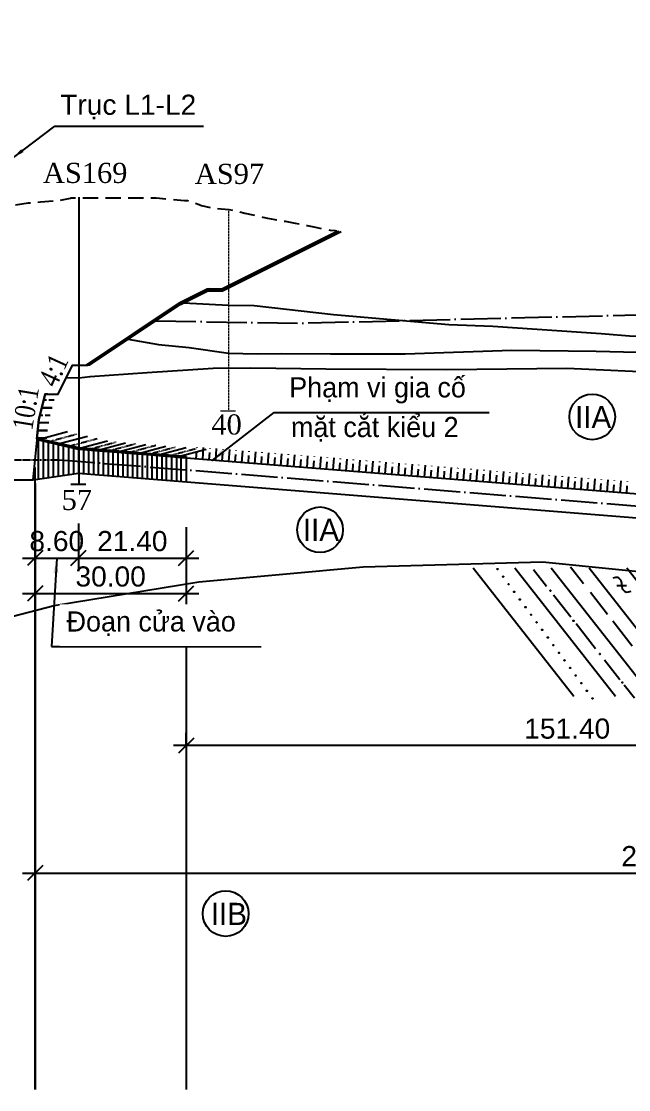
# Model space of a CAD drawing. Header units: inches. Extents: x 444671 to 463716, y 1783086 to 1794968.
# Drawn here: x 456084.4 to 456205, y 1788001.4 to 1788213.6 of the extents above; entities that cross this region are included whole.
import ezdxf

# ---------------------------------------------------------------- set-up
doc = ezdxf.new("R2010")
doc.units = ezdxf.units.IN
doc.header["$MEASUREMENT"] = 0
for name, pattern in [('ACAD_ISO04W100', [30, 24, -3, 0, -3]), ('CENTER', [2, 1.25, -0.25, 0.25, -0.25]), ('DASHED', [0.75, 0.5, -0.25]), ('DASHED2', [9.525, 6.35, -3.175]), ('EDQ-DD', [0.55, 0.4, -0.15]), ('HIDDEN', [0.375, 0.25, -0.125]), ('NG', [1.8, 0.8, -0.1, 0, -0.1, 0.8])]:
    doc.linetypes.add(name, pattern=pattern)
for name, color, linetype in [('4', 4, 'Continuous'), ('Cong trinh', 7, 'Continuous'), ('CONGTRINH', 2, 'Continuous'), ('CTTRINH', 4, 'Continuous'), ('Dc', 10, 'Continuous'), ('Dchat', 33, 'Continuous'), ('Dong', 252, 'HIDDEN'), ('DUT', 3, 'HIDDEN'), ('Ghichu', 3, 'Continuous'), ('khoanmoi', 3, 'Continuous'), ('Khung_bang', 140, 'Continuous'), ('Layer2', 40, 'Continuous'), ('Text', 3, 'Continuous'), ('Thachhoc', 125, 'Continuous'), ('Tim', 1, 'ACAD_ISO04W100')]:
    doc.layers.add(name, color=color, linetype=linetype)
for name, color, linetype, lineweight in [('dgay', 1, 'Continuous', 25), ('DIACHAT', 33, 'Continuous', 25), ('HOKHOAN', 250, 'DASHED2', 20)]:
    doc.layers.add(name, color=color, linetype=linetype, lineweight=lineweight)
doc.styles.add('vn', font='')
doc.styles.add('VNARIAL', font='')
doc.styles.add('VnAvt', font='')
doc.styles.add('VNTHUONG', font='')
doc.styles.add('Vntimeshx', font='vntime.shx', dxfattribs={"width": 0.8, "bigfont": 'vn1.shx'})
doc.styles.get('vn').set_extended_font_data('.VnArial')
doc.styles.get('VNARIAL').set_extended_font_data('.VnArial')
doc.styles.get('VnAvt').set_extended_font_data('.VnAvant')
doc.styles.get('VNTHUONG').set_extended_font_data('.VnTime')
doc.linetypes.add('_lA1', pattern='A,2,-0.2,["x",Standard,S=0.1,R=0,X=-0.1,Y=-0.05],-0.1', length=2.3)
doc.linetypes.add('_lA2', pattern='A,2,-0.2,["xx",Standard,S=0.1,R=0,X=-0.1,Y=-0.05],-0.18', length=2.38)
doc.linetypes.add('_lB', pattern='A,2,-0.2,["xxx",Standard,S=0.1,R=0,X=-0.1,Y=-0.05],-0.26', length=2.46)
doc.linetypes.add('_llA', pattern='A,2,-0.2,["xxxx",Standard,S=0.1,R=0,X=-0.1,Y=-0.05],-0.34', length=2.54)
doc.linetypes.add('NEN_DA1', pattern='A,1.5,-0.15,["Y",Standard,S=0.2,R=0,X=-0.15,Y=-0.2],-0.005', length=1.655)
doc.dimstyles.new('2000', dxfattribs={"dimscale": 2, "dimtxt": 2, "dimasz": 1.1, "dimexe": 1.1, "dimexo": 0, "dimgap": 0.6, "dimtad": 1, "dimzin": 1, "dimdsep": 46, "dimtxsty": 'VNARIAL', "dimblk": 'OBLIQUE', "dimcen": 1.1, "dimdle": 1.1, "dimclrd": 3, "dimclre": 3, "dimclrt": 7, "dimadec": 0, "dimazin": 3, "dimtfac": 1, "dimtmove": 0, "dimatfit": 1, "dimfxl": 0, "dimtolj": 1, "dimtzin": 0, "dimarcsym": 0})
doc.dimstyles.new('kt2000', dxfattribs={"dimscale": 0, "dimtxt": 4, "dimasz": 3, "dimexe": 2.5, "dimexo": 0, "dimgap": 1.3, "dimtad": 1, "dimzin": 0, "dimdsep": 46, "dimtxsty": 'VNARIAL', "dimblk1": 'OBLIQUE', "dimblk2": 'OBLIQUE', "dimsah": 1, "dimcen": 0.8, "dimdle": 2.5, "dimclrd": 256, "dimclre": 256, "dimclrt": 256, "dimaunit": 1, "dimadec": 1, "dimazin": 0, "dimtfac": 1, "dimtofl": 0, "dimtmove": 1, "dimatfit": 3, "dimfxl": 0, "dimtolj": 1, "dimtzin": 0, "dimarcsym": 0})

# ---------------------------------------------------------------- blocks, each defined once
blk = doc.blocks.new('h2')
at = {"layer": 'Thachhoc'}
for points in [[(-103.57, 51.93), (-23.53, -50.15)], [(-70.36, 51.93), (9.68, -50.15)], [(-41.38, 51.93), (38.66, -50.15)], [(-26.21, 52.72), (-15.88, 39.54)], [(-11.31, 51.93), (68.73, -50.15)], [(18.76, 51.93), (98.8, -50.15)], [(-55.41, 50.6), (-45.08, 37.43)], [(7.73, 43.87), (9.88, 44.55), (11.24, 44.4), (12.66, 43.59), (13.75, 42.15), (14.46, 39.83), (14.64, 37.35), (15.06, 35.18), (16.79, 33.27), (18.4, 32.64), (20.03, 32.75), (22.14, 33.41)], [(10.67, 38.02), (18.38, 37.86)], [(-39.55, 30.37), (-25.9, 12.97)], [(-10.35, 32.49), (3.3, 15.09)], [(7.52, 9.7), (22.92, -9.94)], [(-21.68, 7.58), (-6.28, -12.06)], [(38.37, 4.16), (40.52, 4.84), (41.88, 4.69), (43.3, 3.88), (44.39, 2.44), (45.1, 0.12), (45.28, -2.36), (45.7, -4.53), (47.43, -6.44), (49.04, -7.06), (50.67, -6.96), (52.78, -6.3)], [(41.35, -2.25), (49.06, -2.41)], [(0.81, -21.1), (13.09, -36.76)], [(30.01, -18.98), (42.29, -34.64)], [(66.14, -30.16), (68.29, -29.49), (69.64, -29.64), (71.06, -30.44), (72.16, -31.89), (72.87, -34.21), (73.05, -36.68), (73.47, -38.86), (75.19, -40.76), (76.81, -41.39), (78.44, -41.29), (80.55, -40.62)], [(16.44, -41.04), (24.63, -51.48)], [(45.65, -38.92), (53.83, -49.36)], [(69.4, -36.2), (77.11, -36.36)]]:
    blk.add_lwpolyline(points, dxfattribs=at)
for centre in [(-84.14, 50.96), (-79.7, 44.92), (-75.26, 38.87), (-42.13, 33.77), (-70.82, 32.83), (-66.38, 26.78), (-61.94, 20.74), (-57.5, 14.69), (-53.06, 8.65), (-23.7, 9.9), (-48.62, 2.6), (-44.18, -3.44), (-39.74, -9.49), (-35.3, -15.53), (-2.71, -16.55), (-30.87, -21.58), (-26.43, -27.62), (-21.99, -33.66), (-17.55, -39.71), (15.09, -39.16), (-13.11, -45.75), (-8.67, -51.8)]:
    blk.add_circle(centre, 0.297, dxfattribs=at)
blk = doc.blocks.new('A$C50CF2456')
at = {"color": 5}
for points in [[(-0.07, 0.2), (0.07, 0.2)], [(-0.07, 0), (0.07, 0)], [(0, 0.2), (0, 0)]]:
    blk.add_lwpolyline(points, dxfattribs=at)
blk = doc.blocks.new('_Oblique')
at = {"color": 0, "linetype": 'ByBlock', "lineweight": -2}
blk.add_line((-0.5, -0.5), (0.5, 0.5), dxfattribs=at)
blk = doc.blocks.new('*D44')
at = {"layer": 'Defpoints', "color": 0, "transparency": 16777216}
for p in [(456087.1, 1788121.86), (456095.7, 1788113.87), (456095.7, 1788107.02)]:
    blk.add_point(p, dxfattribs=at)
at = {"layer": 'Text', "lineweight": -2, "transparency": 16777216}
for p, q in [((456087.1, 1788121.86), (456087.1, 1788104.52)), ((456095.7, 1788113.87), (456095.7, 1788104.52)), ((456084.6, 1788107.02), (456098.2, 1788107.02))]:
    blk.add_line(p, q, dxfattribs=at)
at = {"layer": 'Text', "lineweight": -2, "transparency": 16777216, "xscale": 3, "yscale": 3, "zscale": 3, "rotation": 180}
blk.add_blockref('_Oblique', (456087.1, 1788107.02), dxfattribs=at)
at = {"layer": 'Text', "lineweight": -2, "transparency": 16777216, "xscale": 3, "yscale": 3, "zscale": 3}
blk.add_blockref('_Oblique', (456095.7, 1788107.02), dxfattribs=at)
at = {"layer": 'Text', "transparency": 16777216, "insert": (456091.4, 1788110.37), "char_height": 4, "attachment_point": 5, "style": 'VNARIAL'}
blk.add_mtext('\\A1;8.60', dxfattribs=at)
blk = doc.blocks.new('*D45')
at = {"layer": 'Defpoints', "color": 0, "transparency": 16777216}
for p in [(456095.7, 1788113.87), (456117.1, 1788113.19), (456117.1, 1788107.02)]:
    blk.add_point(p, dxfattribs=at)
at = {"layer": 'Text', "lineweight": -2, "transparency": 16777216}
for p, q in [((456095.7, 1788113.87), (456095.7, 1788104.52)), ((456117.1, 1788113.19), (456117.1, 1788104.52)), ((456093.2, 1788107.02), (456119.6, 1788107.02))]:
    blk.add_line(p, q, dxfattribs=at)
at = {"layer": 'Text', "lineweight": -2, "transparency": 16777216, "xscale": 3, "yscale": 3, "zscale": 3, "rotation": 180}
blk.add_blockref('_Oblique', (456095.7, 1788107.02), dxfattribs=at)
at = {"layer": 'Text', "lineweight": -2, "transparency": 16777216, "xscale": 3, "yscale": 3, "zscale": 3}
blk.add_blockref('_Oblique', (456117.1, 1788107.02), dxfattribs=at)
at = {"layer": 'Text', "transparency": 16777216, "insert": (456106.4, 1788110.37), "char_height": 4, "attachment_point": 5, "style": 'VNARIAL'}
blk.add_mtext('\\A1;21.40', dxfattribs=at)
blk = doc.blocks.new('*D47')
at = {"layer": 'Defpoints', "color": 0, "transparency": 16777216}
for p in [(456087.1, 1788113.19), (456117.1, 1788113.19), (456117.1, 1788099.99)]:
    blk.add_point(p, dxfattribs=at)
at = {"layer": 'Text', "lineweight": -2, "transparency": 16777216}
for p, q in [((456087.1, 1788113.19), (456087.1, 1788097.49)), ((456117.1, 1788113.19), (456117.1, 1788097.49)), ((456084.6, 1788099.99), (456119.6, 1788099.99))]:
    blk.add_line(p, q, dxfattribs=at)
at = {"layer": 'Text', "lineweight": -2, "transparency": 16777216, "xscale": 3, "yscale": 3, "zscale": 3, "rotation": 180}
blk.add_blockref('_Oblique', (456087.1, 1788099.99), dxfattribs=at)
at = {"layer": 'Text', "lineweight": -2, "transparency": 16777216, "xscale": 3, "yscale": 3, "zscale": 3}
blk.add_blockref('_Oblique', (456117.1, 1788099.99), dxfattribs=at)
at = {"layer": 'Text', "transparency": 16777216, "insert": (456102.1, 1788103.34), "char_height": 4, "attachment_point": 5, "style": 'VNARIAL'}
blk.add_mtext('\\A1;30.00', dxfattribs=at)
blk = doc.blocks.new('*D53')
at = {"layer": 'Defpoints', "color": 0, "transparency": 16777216}
for p in [(456087.1, 1788055.54), (456337.1, 1788055.54), (456337.1, 1788044.45)]:
    blk.add_point(p, dxfattribs=at)
at = {"layer": 'Text', "lineweight": -2, "transparency": 16777216}
for p, q in [((456087.1, 1788055.54), (456087.1, 1788041.95)), ((456337.1, 1788055.54), (456337.1, 1788041.95)), ((456084.6, 1788044.45), (456339.6, 1788044.45))]:
    blk.add_line(p, q, dxfattribs=at)
at = {"layer": 'Text', "lineweight": -2, "transparency": 16777216, "xscale": 3, "yscale": 3, "zscale": 3, "rotation": 180}
blk.add_blockref('_Oblique', (456087.1, 1788044.45), dxfattribs=at)
at = {"layer": 'Text', "lineweight": -2, "transparency": 16777216, "xscale": 3, "yscale": 3, "zscale": 3}
blk.add_blockref('_Oblique', (456337.1, 1788044.45), dxfattribs=at)
at = {"layer": 'Text', "transparency": 16777216, "insert": (456212.1, 1788047.79), "char_height": 4, "attachment_point": 5, "style": 'VNARIAL'}
blk.add_mtext('\\A1;250.00', dxfattribs=at)
blk = doc.blocks.new('*D49')
at = {"layer": 'Defpoints', "color": 0, "transparency": 16777216}
for p in [(456117.1, 1788069.78), (456117.1, 1788069.78), (456268.5, 1788069.78)]:
    blk.add_point(p, dxfattribs=at)
at = {"layer": 'Text', "lineweight": -2, "transparency": 16777216}
for p, q in [((456117.1, 1788069.78), (456117.1, 1788072.28)), ((456268.5, 1788069.78), (456268.5, 1788072.28)), ((456271, 1788069.78), (456114.6, 1788069.78))]:
    blk.add_line(p, q, dxfattribs=at)
at = {"layer": 'Text', "lineweight": -2, "transparency": 16777216, "xscale": 3, "yscale": 3, "zscale": 3, "rotation": 180}
blk.add_blockref('_Oblique', (456117.1, 1788069.78), dxfattribs=at)
at = {"layer": 'Text', "lineweight": -2, "transparency": 16777216, "xscale": 3, "yscale": 3, "zscale": 3}
blk.add_blockref('_Oblique', (456268.5, 1788069.78), dxfattribs=at)
at = {"layer": 'Text', "transparency": 16777216, "insert": (456192.8, 1788073.12), "char_height": 4, "attachment_point": 5, "style": 'VNARIAL'}
blk.add_mtext('\\A1;151.40', dxfattribs=at)

msp = doc.modelspace()

# ---------------------------------------------------------------- linework, layer by layer
at = {"color": 3, "linetype": 'DASHED', "ltscale": 2}
for points in [[(456090.852, 1788138.361), (456088.6458, 1788138.361)], [(456090.102, 1788135.361), (456087.8958, 1788135.361)]]:
    msp.add_lwpolyline(points, dxfattribs=at)
at = {"color": 7, "linetype": 'DASHED', "ltscale": 5}
for points in [[(456089.832, 1788133.861), (456087.631, 1788133.861)], [(456089.4195, 1788130.861), (456087.331, 1788130.861)]]:
    msp.add_lwpolyline(points, dxfattribs=at)
at = {"layer": '4', "linetype": 'NEN_DA1', "ltscale": 6}
msp.add_line((456086.702, 1788122.561), (456095.7022, 1788123.8915), dxfattribs=at)
at = {"layer": '4', "linetype": 'NEN_DA1', "ltscale": 6, "flags": 128}
msp.add_lwpolyline([(456110.1147, 1788127.7544), (456095.7689, 1788128.899), (456087.5362, 1788130.7783)], dxfattribs=at)
at = {"layer": '4', "linetype": 'NEN_DA1', "ltscale": 8}
for points in [[(456117.102, 1788127.1955), (456110.1147, 1788127.7544)], [(456268.4989, 1788114.7828), (456117.102, 1788126.8945)], [(456095.7022, 1788123.8915), (456492.9479, 1788092.1118)]]:
    msp.add_lwpolyline(points, dxfattribs=at)
at = {"layer": '4', "linetype": 'NEN_DA1', "ltscale": 20, "flags": 128}
msp.add_lwpolyline([(456039.052, 1788122.561), (456086.702, 1788122.561)], dxfattribs=at)
at = {"layer": 'Cong trinh', "linetype": 'Continuous', "ltscale": 4, "flags": 128}
for points in [[(456087.4134, 1788130.6808), (456087.8032, 1788134.5782), (456089.0739, 1788139.661), (456089.652, 1788139.661)], [(456087.4939, 1788130.6808), (456087.4134, 1788130.6808)]]:
    msp.add_lwpolyline(points, dxfattribs=at)
at = {"layer": 'CONGTRINH', "color": 3}
msp.add_line((456110.0908, 1788127.4554), (456095.7022, 1788128.6065), dxfattribs=at)
at = {"layer": 'CONGTRINH', "lineweight": 13}
for points in [[(456121.2929, 1788160.561), (456124.2063, 1788160.561), (456147.0892, 1788172.0025)], [(456115.7262, 1788157.7776), (456121.2929, 1788160.561)], [(456097.1013, 1788145.361), (456115.7262, 1788157.7776)]]:
    msp.add_lwpolyline(points, dxfattribs=at)
at = {"layer": 'CONGTRINH', "color": 4, "linetype": 'NEN_DA1', "ltscale": 8, "flags": 128}
msp.add_lwpolyline([(456087.5139, 1788130.6808), (456087.902, 1788134.561), (456089.152, 1788139.561), (456091.652, 1788139.561), (456094.552, 1788145.361), (456097.1013, 1788145.361)], dxfattribs=at)
at = {"layer": 'CONGTRINH', "color": 7, "lineweight": 13}
msp.add_lwpolyline([(456097.552, 1788145.361), (456097.9125, 1788145.361)], dxfattribs=at)
at = {"layer": 'CONGTRINH', "flags": 128}
for points in [[(456089.652, 1788139.561), (456089.652, 1788139.661)], [(456087.4939, 1788130.4802), (456087.4939, 1788130.6808)], [(456087.5139, 1788130.6808), (456087.4939, 1788130.6808)]]:
    msp.add_lwpolyline(points, dxfattribs=at)
at = {"layer": 'CONGTRINH', "lineweight": 30}
for points in [[(456090.477, 1788136.861), (456088.2708, 1788136.861)], [(456089.5695, 1788132.361), (456087.481, 1788132.361)]]:
    msp.add_lwpolyline(points, dxfattribs=at)
at = {"layer": 'CONGTRINH', "color": 7, "flags": 128}
for points in [[(456087.702, 1788130.6006), (456093.4975, 1788132.1535)], [(456091.702, 1788129.6875), (456097.4975, 1788131.2404)], [(456095.7022, 1788128.7743), (456101.4977, 1788130.3273)], [(456099.6122, 1788128.4552), (456105.0732, 1788129.9185)], [(456103.6117, 1788128.1352), (456109.0728, 1788129.5985)], [(456107.6113, 1788127.8153), (456113.0724, 1788129.2785)], [(456111.6109, 1788127.4953), (456117.0719, 1788128.9586)], [(456115.6105, 1788127.1753), (456121.0715, 1788128.6386)]]:
    msp.add_lwpolyline(points, dxfattribs=at)
at = {"layer": 'CONGTRINH', "color": 3, "flags": 128}
msp.add_lwpolyline([(456095.7022, 1788128.6065), (456087.4939, 1788130.4802)], dxfattribs=at)
at = {"layer": 'CTTRINH', "color": 4, "linetype": 'ByBlock'}
for p, q in [((456120.3831, 1788126.632), (456120.5705, 1788128.9745)), ((456122.9748, 1788126.4247), (456123.1622, 1788128.7672)), ((456125.5665, 1788126.2173), (456125.7539, 1788128.5599)), ((456128.1582, 1788126.01), (456128.3456, 1788128.3525)), ((456130.7499, 1788125.8027), (456130.9373, 1788128.1452)), ((456133.3417, 1788125.5953), (456133.5291, 1788127.9378)), ((456135.9334, 1788125.388), (456136.1208, 1788127.7305)), ((456138.5251, 1788125.1807), (456138.7125, 1788127.5232)), ((456141.1168, 1788124.9733), (456141.3042, 1788127.3158)), ((456143.7085, 1788124.766), (456143.8959, 1788127.1085)), ((456146.3003, 1788124.5586), (456146.4877, 1788126.9012)), ((456148.892, 1788124.3513), (456149.0794, 1788126.6938)), ((456151.4837, 1788124.144), (456151.6711, 1788126.4865)), ((456154.0754, 1788123.9366), (456154.2628, 1788126.2791)), ((456156.6671, 1788123.7293), (456156.8545, 1788126.0718)), ((456159.2589, 1788123.522), (456159.4463, 1788125.8645)), ((456161.8506, 1788123.3146), (456162.038, 1788125.6571)), ((456164.4423, 1788123.1073), (456164.6297, 1788125.4498)), ((456167.034, 1788122.8999), (456167.2214, 1788125.2425)), ((456169.6257, 1788122.6926), (456169.8131, 1788125.0351)), ((456172.2175, 1788122.4853), (456172.4049, 1788124.8278)), ((456174.8092, 1788122.2779), (456174.9966, 1788124.6204)), ((456177.4009, 1788122.0706), (456177.5883, 1788124.4131)), ((456179.9926, 1788121.8633), (456180.18, 1788124.2058)), ((456182.5843, 1788121.6559), (456182.7717, 1788123.9984)), ((456185.1761, 1788121.4486), (456185.3635, 1788123.7911)), ((456187.7678, 1788121.2412), (456187.9552, 1788123.5838)), ((456190.3595, 1788121.0339), (456190.5469, 1788123.3764)), ((456192.9512, 1788120.8266), (456193.1386, 1788123.1691)), ((456195.5429, 1788120.6192), (456195.7303, 1788122.9617)), ((456198.1347, 1788120.4119), (456198.3221, 1788122.7544)), ((456200.7264, 1788120.2045), (456200.9138, 1788122.5471)), ((456203.3181, 1788119.9972), (456203.5055, 1788122.3397))]:
    msp.add_line(p, q, dxfattribs=at)
at = {"layer": 'Dchat', "linetype": '_lA1', "ltscale": 10, "flags": 128}
msp.add_lwpolyline([(456116.5964, 1788157.7096), (456125.5268, 1788157.2357), (456130.5862, 1788157.198), (456146.3863, 1788155.3698), (456169.2576, 1788153.4094), (456178.0412, 1788153.0608), (456199.5739, 1788151.6574), (456205.9785, 1788151.0903), (456227.2159, 1788151.154), (456243.0494, 1788150.4662), (456253.7439, 1788150.0504), (456274.2817, 1788148.5887), (456282.2918, 1788147.755), (456287.9272, 1788146.6439), (456301.0981, 1788148.6693), (456315.9774, 1788150.0415), (456335.7338, 1788152.8409), (456347.2111, 1788154.0159), (456364.0067, 1788157.8123), (456374.2111, 1788161.3903), (456391.4158, 1788166.5556), (456394.8018, 1788167.3258), (456422.4195, 1788171.9218), (456457.012, 1788174.8744), (456475.957, 1788178.1002), (456487.8541, 1788179.7397), (456506.6921, 1788182.204), (456519.3828, 1788182.3912), (456542.1447, 1788180.3476), (456551.5574, 1788178.7121), (456568.4441, 1788176.2414), (456579.4577, 1788174.2795), (456588.8758, 1788172.6144), (456598.7155, 1788171.215), (456611.8883, 1788170.2494), (456624.1408, 1788170.5086), (456637.8772, 1788171.2115), (456645.5398, 1788171.585), (456652.4018, 1788171.5024), (456658.0618, 1788172.9858), (456681.1386, 1788176.3967), (456712.0692, 1788180.4284), (456744.8825, 1788182.0411), (456782.8791, 1788183.6512), (456795.3776, 1788183.8247), (456808.0762, 1788183.1144), (456821.6904, 1788183.1144), (456828.9954, 1788182.5809), (456832.4357, 1788182.3451), (456847.4031, 1788187.0508), (456867.8212, 1788192.6377), (456886.8141, 1788196.6177), (456907.8807, 1788200.3592), (456917.6812, 1788201.6561), (456944.529, 1788206.1784), (456967.5568, 1788209.9779), (456984.333, 1788211.8406), (456998.2596, 1788213.0051), (457010.0825, 1788213.6216), (457019.3491, 1788213.6295), (457025.1911, 1788213.3607)], dxfattribs=at)
at = {"layer": 'Dchat', "linetype": '_lA2', "ltscale": 10, "flags": 128}
msp.add_lwpolyline([(456105.5924, 1788150.4809), (456111.6306, 1788149.459), (456117.7192, 1788148.874), (456125.5268, 1788147.7357), (456131.2297, 1788147.5701), (456136.0927, 1788147.6886), (456145.8007, 1788147.5881), (456160.6085, 1788147.5881), (456181.8168, 1788148.3372), (456198.5386, 1788148.0962), (456212.2012, 1788147.7591), (456223.3337, 1788146.9163), (456240.0324, 1788145.7364), (456247.8899, 1788144.8021), (456255.4287, 1788143.1447), (456267.3401, 1788140.2818), (456275.3313, 1788137.871), (456280.1561, 1788136.3643), (456283.399, 1788135.1749), (456287.8845, 1788137.3446), (456297.6535, 1788140.4723), (456312.3543, 1788143.7897), (456334.4333, 1788149.2355), (456345.7324, 1788151.1712), (456353.7571, 1788153.1822), (456362.3482, 1788155.1635), (456381.3753, 1788159.7336), (456399.5197, 1788164.2361), (456407.9969, 1788165.6908), (456415.104, 1788166.461), (456419.1431, 1788166.5896), (456422.3233, 1788166.2506), (456424.189, 1788165.5726), (456425.9979, 1788164.2524), (456430.8879, 1788165.5705), (456437.7585, 1788167.1153), (456449.181, 1788169.0893), (456456.8731, 1788169.9575), (456481.6187, 1788170.6737), (456498.4743, 1788168.1671), (456510.2271, 1788163.945)], dxfattribs=at)
at = {"layer": 'Dchat', "linetype": '_lB', "ltscale": 10, "flags": 128}
msp.add_lwpolyline([(456093.3121, 1788142.8814), (456095.7918, 1788142.801), (456098.0098, 1788143.1107), (456109.3551, 1788143.8745), (456122.4865, 1788144.7429), (456129.9211, 1788144.8394), (456144.8274, 1788144.6037), (456168.9158, 1788144.4494), (456192.7522, 1788144.7584), (456213.0277, 1788143.8313), (456227.3881, 1788142.5968), (456238.8146, 1788140.8994), (456253.4838, 1788137.9675), (456267.9985, 1788134.1098), (456275.3287, 1788131.69), (456280.7269, 1788129.1397), (456288.5097, 1788132.3737), (456301.8984, 1788136.6498), (456321.0844, 1788141.8913), (456341.8299, 1788146.1762), (456354.0662, 1788148.5347), (456367.1187, 1788152.1653), (456381.1177, 1788155.8376), (456394.2419, 1788158.4606), (456406.6656, 1788160.1056), (456413.5113, 1788160.019), (456417.1508, 1788159.3263), (456421.0963, 1788157.5907), (456422.658, 1788156.3816), (456427.7837, 1788158.531), (456435.1504, 1788160.8923), (456442.934, 1788162.5591), (456453.4975, 1788163.3925), (456464.1785, 1788163.672), (456468.3606, 1788163.4496), (456487.9412, 1788160.8869), (456498.286, 1788156.87), (456505.4684, 1788152.5625)], dxfattribs=at)
at = {"layer": 'Dchat', "linetype": '_llA', "ltscale": 10, "flags": 128}
msp.add_lwpolyline([(456444.4293, 1788085.6245), (456441.0027, 1788086.9758), (456434.1938, 1788089.2439), (456423.6708, 1788091.0997), (456416.0365, 1788091.7182), (456403.8629, 1788091.3059), (456394.079, 1788089.0323), (456386.1765, 1788092.1001), (456376.7667, 1788095.5721), (456368.5151, 1788097.5975), (456350.9857, 1788099.8929), (456338.0255, 1788100.9208), (456323.3705, 1788100.7161), (456307.3244, 1788100.3049), (456290.2498, 1788097.8379), (456278.5238, 1788095.371), (456270.295, 1788092.2872), (456263.9066, 1788089.3129), (456260.4266, 1788091.4354), (456254.411, 1788093.7768), (456247.7621, 1788095.865), (456237.0664, 1788098.4369), (456226.7087, 1788100.8648), (456217.5264, 1788103.2082), (456187.8897, 1788106.2028), (456152.2591, 1788105.2046), (456119.6254, 1788102.2101), (456090.8865, 1788097.55), (456064.0648, 1788090.5483), (456060.2159, 1788089.224), (456052.5736, 1788086.117), (456047.1325, 1788083.2743), (456042.9281, 1788080.0608), (456040.1717, 1788077.7655), (456038.4973, 1788078.4976), (456035.2714, 1788079.7324), (456032.1141, 1788080.5556), (456028.7057, 1788081.3467), (456018.4078, 1788082.2954), (456012.2333, 1788082.2954), (456007.755, 1788081.7529), (456004.091, 1788080.668), (456002.1429, 1788079.5337), (456001.3178, 1788079.8863), (455999.3697, 1788080.5432), (455997.8496, 1788080.9483), (455995.4206, 1788081.1348), (455992.0544, 1788081.0645), (455988.6535, 1788080.6869), (455966.0398, 1788075.1676)], dxfattribs=at)
at = {"layer": 'Dchat', "color": 3}
for centre in [(456197.7698, 1788135.0558), (456143.699, 1788112.6361), (456124.9587, 1788036.3978)]:
    msp.add_circle(centre, 4.5375, dxfattribs=at)
at = {"layer": 'dgay', "color": 3, "linetype": 'HIDDEN', "ltscale": 12, "flags": 128}
msp.add_lwpolyline([(455968.1646, 1788158.8548), (455968.4861, 1788158.8488), (455969.8101, 1788158.7882), (455971.0092, 1788158.7595), (455972.6924, 1788158.6715), (455973.2221, 1788158.6561), (455974.8389, 1788158.561), (455975.5408, 1788158.5155), (455975.682, 1788158.5062), (455975.7316, 1788158.5019), (455975.7555, 1788158.4994), (455976.2169, 1788158.4654), (455976.3688, 1788158.4455), (455976.4602, 1788158.4365), (455976.7523, 1788158.4026), (455976.8224, 1788158.3945), (455976.9215, 1788158.3856), (455977.1955, 1788158.3676), (455977.2883, 1788158.358), (455977.572, 1788158.3357), (455978.788, 1788158.2892), (455980.4325, 1788158.2158), (455981.1615, 1788158.1952), (455983.4828, 1788158.1219), (455983.7914, 1788158.1138), (455985.2171, 1788158.061), (455986.3514, 1788158.0175), (455986.6539, 1788157.9895), (455987.7965, 1788157.8984), (455990.2168, 1788157.561), (455990.2432, 1788157.5572), (455990.2926, 1788157.5515), (455992.8951, 1788157.2593), (455994.7733, 1788157.061), (455995.5767, 1788156.9751), (455995.7417, 1788156.9563), (455996.4682, 1788156.8815), (455998.0728, 1788156.7092), (455998.6718, 1788156.6431), (455998.6986, 1788156.6388), (455998.8241, 1788156.6206), (455999.9629, 1788156.3133), (456001.1047, 1788156.0022), (456001.3781, 1788155.9269), (456002.8305, 1788155.529), (456003.0976, 1788155.4551), (456004.896, 1788154.9739), (456005.1068, 1788154.9167), (456005.959, 1788154.7163), (456006.4902, 1788154.5822), (456006.6571, 1788154.5288), (456008.8384, 1788153.8542), (456009.2431, 1788153.7691), (456009.6036, 1788153.6179), (456009.9133, 1788153.5076), (456010.7721, 1788153.2411), (456011.5202, 1788153.0319), (456011.6522, 1788152.974), (456011.8228, 1788152.9094), (456012.4697, 1788152.7113), (456013.4403, 1788152.4155), (456013.749, 1788152.3227), (456013.7642, 1788152.3128), (456013.781, 1788152.3037), (456013.8213, 1788152.2871), (456013.9925, 1788152.233), (456014.1094, 1788152.2042), (456014.2561, 1788152.1684), (456014.3902, 1788152.1461), (456014.5617, 1788152.1315), (456014.6078, 1788152.1245), (456015.206, 1788152.122), (456015.3037, 1788152.1133), (456015.4736, 1788152.1031), (456015.6794, 1788152.0825), (456015.8152, 1788152.061), (456016.2009, 1788152.0092), (456016.2608, 1788151.999), (456016.7908, 1788151.8961), (456017.0835, 1788151.8505), (456018.6968, 1788151.4416), (456018.7066, 1788151.4422), (456018.9928, 1788151.561), (456019.9304, 1788151.561), (456020.3504, 1788151.561), (456020.5135, 1788151.561), (456021.529, 1788151.8992), (456021.6084, 1788151.9298), (456021.6444, 1788151.947), (456022.0571, 1788152.061), (456022.6316, 1788152.2366), (456024.0398, 1788152.7335), (456024.8545, 1788153.0235), (456025.7447, 1788153.315), (456026.7428, 1788153.7815), (456027.9102, 1788154.2754), (456028.3757, 1788154.561), (456028.6168, 1788154.6947), (456029.1764, 1788155.061), (456029.269, 1788155.1186), (456029.9649, 1788155.5961), (456030.0127, 1788155.6271), (456030.2555, 1788155.7931), (456031.2661, 1788156.4967), (456031.3393, 1788156.5477), (456031.362, 1788156.5637), (456031.3752, 1788156.5729), (456032.413, 1788157.306), (456032.7767, 1788157.561), (456033.4785, 1788157.8542), (456033.6933, 1788157.9769), (456034.2586, 1788158.3615), (456034.609, 1788158.561), (456035.3135, 1788159.0417), (456035.3902, 1788159.094), (456036.0853, 1788159.561), (456036.4349, 1788159.8002), (456036.8299, 1788160.061), (456036.9007, 1788160.1114), (456036.912, 1788160.1191), (456036.9426, 1788160.136), (456036.95, 1788160.1407), (456037.0542, 1788160.216), (456037.5542, 1788160.561), (456037.8698, 1788160.6752), (456038.814, 1788161.061), (456039.6261, 1788161.3684), (456040.7035, 1788161.7955), (456041.3934, 1788162.061), (456041.9821, 1788162.2551), (456042.7947, 1788162.561), (456043.6417, 1788162.9101), (456044.0173, 1788163.061), (456044.2584, 1788163.1728), (456045.1624, 1788163.561), (456045.7187, 1788163.8072), (456046.7363, 1788164.2566), (456047.3124, 1788164.5067), (456047.438, 1788164.561), (456047.5891, 1788164.6272), (456048.5418, 1788165.061), (456049.3397, 1788165.419), (456049.6673, 1788165.561), (456050.6447, 1788165.981), (456050.8298, 1788166.061), (456051.9264, 1788166.5338), (456051.9892, 1788166.561), (456052.0823, 1788166.6013), (456052.6169, 1788166.8339), (456053.1298, 1788167.061), (456053.7547, 1788167.3398), (456053.9553, 1788167.4336), (456054.3271, 1788167.604), (456054.4989, 1788167.678), (456055.6699, 1788168.216), (456055.9607, 1788168.3524), (456056.8794, 1788168.8086), (456057.3853, 1788169.061), (456057.8331, 1788169.2809), (456059.2528, 1788169.995), (456059.3179, 1788170.0278), (456059.441, 1788170.09), (456059.5344, 1788170.1374), (456060.8805, 1788170.8168), (456061.3792, 1788171.061), (456062.0347, 1788171.3862), (456062.4522, 1788171.561), (456063.3636, 1788171.9123), (456063.7286, 1788172.061), (456064.5197, 1788172.2701), (456065.5385, 1788172.561), (456066.7908, 1788172.898), (456067.5215, 1788173.061), (456067.5317, 1788173.063), (456067.8806, 1788173.1157), (456068.1603, 1788173.145), (456068.4117, 1788173.1618), (456068.4523, 1788173.1667), (456069.1679, 1788173.1966), (456069.3429, 1788173.2131), (456069.4243, 1788173.2227), (456069.6517, 1788173.2385), (456069.7549, 1788173.2549), (456069.8983, 1788173.2836), (456070.0991, 1788173.3067), (456070.3093, 1788173.3618), (456070.7267, 1788173.4876), (456070.7915, 1788173.5006), (456070.953, 1788173.561), (456071.1889, 1788173.6592), (456072.3012, 1788174.3607), (456073.392, 1788174.9317), (456073.9496, 1788175.1743), (456075.4334, 1788175.561), (456077.3452, 1788175.9733), (456077.7365, 1788176.061), (456077.9268, 1788176.1028), (456080.0418, 1788176.561), (456080.2059, 1788176.5962), (456082.2948, 1788177.061), (456083.1379, 1788177.2023), (456085.7193, 1788177.561), (456086.2527, 1788177.6137), (456086.5249, 1788177.6378), (456088.1535, 1788177.7777), (456091.1682, 1788178.0106), (456091.4975, 1788178.0368), (456091.8413, 1788178.061), (456094.1132, 1788178.5256), (456094.2389, 1788178.561), (456094.2773, 1788178.561), (456094.5392, 1788178.561), (456094.8157, 1788178.561), (456095.0035, 1788178.561), (456095.1553, 1788178.561), (456095.2896, 1788178.561), (456095.4138, 1788178.561), (456095.5309, 1788178.561), (456097.6493, 1788178.561), (456097.8277, 1788178.561), (456097.9903, 1788178.561), (456098.1389, 1788178.561), (456098.3956, 1788178.561), (456098.6021, 1788178.561), (456100.9143, 1788178.561), (456101.1321, 1788178.561), (456101.3227, 1788178.561), (456101.5025, 1788178.561), (456101.7814, 1788178.561), (456103.9692, 1788178.561), (456104.8071, 1788178.561), (456106.4991, 1788178.561), (456106.9068, 1788178.561), (456107.3472, 1788178.561), (456107.5655, 1788178.561), (456107.7863, 1788178.561), (456108.0132, 1788178.561), (456108.2704, 1788178.561), (456108.4982, 1788178.561), (456108.7394, 1788178.561), (456109.0015, 1788178.561), (456109.2945, 1788178.561), (456109.6295, 1788178.561), (456110.4718, 1788178.561), (456111.1507, 1788178.561), (456113.0841, 1788178.3677), (456116.8002, 1788178.061), (456117.357, 1788178.061), (456118.3266, 1788177.7217), (456119.7172, 1788177.2403), (456119.9437, 1788177.1421), (456120.1597, 1788177.061), (456122.2149, 1788176.5643), (456122.225, 1788176.561), (456122.2343, 1788176.561), (456122.2351, 1788176.561), (456122.2359, 1788176.561), (456122.2366, 1788176.561), (456125.558, 1788176.2326), (456125.591, 1788176.2329), (456126.4837, 1788176.061), (456127.41, 1788175.8597), (456128.7501, 1788175.561), (456130.3475, 1788175.2105), (456131.0108, 1788175.061), (456132.3655, 1788174.7566), (456133.2784, 1788174.561), (456134.7131, 1788174.258), (456135.9499, 1788174.061), (456136.7815, 1788173.9183), (456138.7713, 1788173.561), (456140.6246, 1788173.1677), (456141.145, 1788173.061), (456142.4791, 1788172.785), (456143.631, 1788172.561), (456144.8727, 1788172.3178), (456145.2483, 1788172.2595), (456145.7244, 1788172.1819), (456146.6998, 1788172.061), (456147.0092, 1788172.0145)], dxfattribs=at)
at = {"layer": 'DIACHAT', "color": 3, "linetype": 'NG', "ltscale": 10, "flags": 128}
msp.add_lwpolyline([(456111.0542, 1788154.1221), (456139.3364, 1788153.6752), (456206.5534, 1788155.3317), (456250.6728, 1788156.4179), (456281.3136, 1788158.6462), (456327.3789, 1788160.5176), (456350.006, 1788161.8947), (456353.2247, 1788161.4826), (456363.4005, 1788159.8822)], dxfattribs=at)
at = {"layer": 'Dong', "linetype": 'ByBlock'}
msp.add_line((456110.1067, 1788127.6548), (456095.7181, 1788128.8058), dxfattribs=at)
at = {"layer": 'Dong', "color": 3, "ltscale": 6}
for p, q in [((456119.0872, 1788126.7357), (456119.2746, 1788129.0782)), ((456121.6789, 1788126.5283), (456121.8663, 1788128.8709)), ((456124.2706, 1788126.321), (456124.458, 1788128.6635)), ((456126.8624, 1788126.1137), (456127.0498, 1788128.4562)), ((456129.4541, 1788125.9063), (456129.6415, 1788128.2488)), ((456132.0458, 1788125.699), (456132.2332, 1788128.0415)), ((456134.6375, 1788125.4917), (456134.8249, 1788127.8342)), ((456137.2292, 1788125.2843), (456137.4166, 1788127.6268)), ((456139.821, 1788125.077), (456140.0084, 1788127.4195)), ((456142.4127, 1788124.8696), (456142.6001, 1788127.2122)), ((456145.0044, 1788124.6623), (456145.1918, 1788127.0048)), ((456147.5961, 1788124.455), (456147.7835, 1788126.7975)), ((456150.1878, 1788124.2476), (456150.3752, 1788126.5901)), ((456152.7796, 1788124.0403), (456152.967, 1788126.3828)), ((456155.3713, 1788123.833), (456155.5587, 1788126.1755)), ((456157.963, 1788123.6256), (456158.1504, 1788125.9681)), ((456160.5547, 1788123.4183), (456160.7421, 1788125.7608)), ((456163.1464, 1788123.2109), (456163.3338, 1788125.5535)), ((456165.7382, 1788123.0036), (456165.9256, 1788125.3461)), ((456168.3299, 1788122.7963), (456168.5173, 1788125.1388)), ((456170.9216, 1788122.5889), (456171.109, 1788124.9314)), ((456173.5133, 1788122.3816), (456173.7007, 1788124.7241)), ((456176.105, 1788122.1743), (456176.2924, 1788124.5168)), ((456178.6968, 1788121.9669), (456178.8842, 1788124.3094)), ((456181.2885, 1788121.7596), (456181.4759, 1788124.1021)), ((456183.8802, 1788121.5522), (456184.0676, 1788123.8948)), ((456186.4719, 1788121.3449), (456186.6593, 1788123.6874)), ((456189.0636, 1788121.1376), (456189.251, 1788123.4801)), ((456191.6554, 1788120.9302), (456191.8428, 1788123.2727)), ((456194.2471, 1788120.7229), (456194.4345, 1788123.0654)), ((456196.8388, 1788120.5156), (456197.0262, 1788122.8581)), ((456199.4305, 1788120.3082), (456199.6179, 1788122.6507)), ((456202.0222, 1788120.1009), (456202.2096, 1788122.4434)), ((456204.614, 1788119.8935), (456204.8014, 1788122.2361))]:
    msp.add_line(p, q, dxfattribs=at)
at = {"layer": 'Dong', "linetype": 'ByBlock'}
for points in [[(456120.952, 1788160.111), (456124.3125, 1788160.111), (456147.863, 1788171.8862)], [(456121.2063, 1788160.311), (456124.2653, 1788160.311), (456147.519, 1788171.9378)], [(456097.9125, 1788145.361), (456115.9525, 1788157.3877), (456121.9414, 1788160.3821)], [(456115.852, 1788157.561), (456121.852, 1788160.561)], [(456095.052, 1788145.361), (456097.552, 1788145.361), (456115.852, 1788157.561)], [(456117.102, 1788126.8945), (456110.0908, 1788127.4554)], [(456117.102, 1788127.0951), (456110.1067, 1788127.6548)], [(456087.0979, 1788121.8575), (456087.0979, 1788001.4331)], [(456117.102, 1788113.1907), (456117.102, 1788001.4331)]]:
    msp.add_lwpolyline(points, dxfattribs=at)
at = {"layer": 'Dong', "linetype": 'ByBlock', "flags": 128}
msp.add_lwpolyline([(456095.7467, 1788128.8015), (456087.5139, 1788130.6808)], dxfattribs=at)
at = {"layer": 'Dong', "color": 3, "ltscale": 0.1}
for points in [[(456089.702, 1788130.144), (456095.4975, 1788131.6969)], [(456093.702, 1788129.2309), (456099.4975, 1788130.7839)], [(456097.702, 1788128.6144), (456103.163, 1788130.0776)], [(456101.612, 1788128.2952), (456107.073, 1788129.7585)], [(456105.6115, 1788127.9753), (456111.0726, 1788129.4385)], [(456109.6111, 1788127.6553), (456115.0722, 1788129.1186)], [(456113.6107, 1788127.3353), (456119.0717, 1788128.7986)]]:
    msp.add_lwpolyline(points, dxfattribs=at)
at = {"layer": 'DUT', "linetype": 'Continuous', "ltscale": 3}
msp.add_lwpolyline([(456086.702, 1788122.561), (456087.4939, 1788130.4802)], dxfattribs=at)
at = {"layer": 'HOKHOAN', "linetype": 'EDQ-DD', "ltscale": 0.5, "flags": 128}
msp.add_lwpolyline([(456125.5268, 1788176.2357), (456125.5268, 1788136.2357)], dxfattribs=at)
at = {"layer": 'HOKHOAN', "ltscale": 0.5}
msp.add_lwpolyline([(456123.9546, 1788136.2357), (456126.9354, 1788136.2357)], dxfattribs=at)
at = {"layer": 'khoanmoi', "ltscale": 0.5, "flags": 128}
msp.add_lwpolyline([(456095.7918, 1788178.701), (456095.7918, 1788121.701)], dxfattribs=at)
msp.add_lwpolyline([(456095.7918, 1788178.701), (456095.7918, 1788121.701)], dxfattribs=at)
at = {"layer": 'khoanmoi', "ltscale": 0.5}
msp.add_lwpolyline([(456094.2196, 1788121.701), (456097.2004, 1788121.701)], dxfattribs=at)
msp.add_lwpolyline([(456094.2196, 1788121.701), (456097.2004, 1788121.701)], dxfattribs=at)
at = {"layer": 'Khung_bang', "ltscale": 29}
msp.add_line((456087.102, 1788001.4331), (456087.102, 1788124.9862), dxfattribs=at)
for points in [[(456087.702, 1788130.6327), (456087.702, 1788122.7088)], [(456088.702, 1788130.4096), (456088.702, 1788122.8566)], [(456089.702, 1788130.1813), (456089.702, 1788123.0045)], [(456090.702, 1788129.953), (456090.702, 1788123.1523)], [(456091.702, 1788129.7248), (456091.702, 1788123.3001)], [(456092.702, 1788129.4965), (456092.702, 1788123.448)], [(456093.702, 1788129.2682), (456093.702, 1788123.5958)], [(456094.702, 1788129.04), (456094.702, 1788123.7436)], [(456095.702, 1788128.8071), (456095.702, 1788123.8915)], [(456096.702, 1788128.7271), (456096.702, 1788123.8115)], [(456097.702, 1788128.6471), (456097.702, 1788123.7315)], [(456098.702, 1788128.5671), (456098.702, 1788123.6515)], [(456099.6122, 1788128.4943), (456099.6122, 1788123.5787)], [(456100.6122, 1788128.4143), (456100.6122, 1788123.4987)], [(456101.6122, 1788128.3343), (456101.6122, 1788123.4187)], [(456102.5224, 1788128.2615), (456102.5224, 1788123.3459)], [(456103.5224, 1788128.1815), (456103.5224, 1788123.2659)], [(456104.5224, 1788128.1015), (456104.5224, 1788123.1859)], [(456105.4326, 1788128.0287), (456105.4326, 1788123.113)], [(456106.4326, 1788127.9487), (456106.4326, 1788123.033)], [(456107.3428, 1788127.8759), (456107.3428, 1788122.9602)], [(456108.3428, 1788127.7959), (456108.3428, 1788122.8802)], [(456109.3428, 1788127.7159), (456109.3428, 1788122.8002)], [(456110.253, 1788127.6431), (456110.253, 1788122.7274)], [(456111.253, 1788127.5631), (456111.253, 1788122.6474)], [(456112.253, 1788127.4831), (456112.253, 1788122.5674)], [(456113.1632, 1788127.4102), (456113.1632, 1788122.4946)], [(456114.1632, 1788127.3302), (456114.1632, 1788122.4146)], [(456115.1632, 1788127.2502), (456115.1632, 1788122.3346)], [(456116.0734, 1788127.2777), (456116.0734, 1788122.3621)], [(456117.0734, 1788127.1977), (456117.0734, 1788122.2821)]]:
    msp.add_lwpolyline(points, dxfattribs=at)
at = {"layer": 'Text'}
for p, q in [((456134.602, 1788135.9515), (456177.3166, 1788135.9515)), ((456090.3645, 1788089.4544), (456132.0209, 1788089.4544))]:
    msp.add_line(p, q, dxfattribs=at)
at = {"layer": 'Tim', "linetype": 'CENTER', "ltscale": 0.2}
msp.add_lwpolyline([(456068.7602, 1788126.561), (456091.802, 1788126.561)], dxfattribs=at)
at = {"layer": 'Tim', "ltscale": 0.3}
msp.add_lwpolyline([(456091.802, 1788126.561), (456493.1353, 1788094.4543)], dxfattribs=at)

# ---------------------------------------------------------------- block references
at = {"layer": 'CONGTRINH'}
msp.add_blockref('A$C50CF2456', (456087.702, 1788130.4327), dxfattribs=at)
at = {"layer": 'Dc', "linetype": 'ByBlock', "xscale": 0.25, "yscale": 0.25, "zscale": 0.25}
msp.add_blockref('h2', (456199.9837, 1788092.0981), dxfattribs=at)

# ---------------------------------------------------------------- texts
at = {"layer": 'CTTRINH', "color": 7, "lineweight": 13, "insert": (456105.5912, 1788196.6291), "char_height": 4, "attachment_point": 5, "style": 'vn'}
msp.add_mtext('Trôc L1-L2', dxfattribs=at)
at = {"layer": 'Dchat', "color": 3, "style": 'VnAvt'}
for s, p in [('IIA', (456194.3528, 1788132.8487)), ('IIA', (456140.282, 1788110.429)), ('IIB', (456121.9918, 1788034.1407))]:
    msp.add_text(s, height=4.4, dxfattribs=at).set_placement(p)
at = {"layer": 'Ghichu', "char_height": 4, "attachment_point": 1, "style": 'VnAvt'}
for s, insert in [('Ph¹m vi gia cè', (456137.5845, 1788142.9298)), ('mÆt c¾t kiÓu 2', (456137.924, 1788135.0553))]:
    msp.add_mtext(s, dxfattribs=dict(at, insert=insert))
at = {"layer": 'HOKHOAN', "char_height": 4, "width": 16.635234, "attachment_point": 1, "style": 'VNTHUONG'}
for s, insert in [('AS97', (456118.8216, 1788185.3395)), ('{\\f.VnTime|b0|i0|c0|p34;40}', (456122.1111, 1788135.562))]:
    msp.add_mtext(s, dxfattribs=dict(at, insert=insert))
at = {"layer": 'khoanmoi', "char_height": 4, "attachment_point": 1, "style": 'VNTHUONG'}
for s, insert, width in [('AS169', (456088.651, 1788185.5324), 20), ('57', (456092.3632, 1788120.573), 16.635234), ('57', (456092.3632, 1788120.573), 16.635234)]:
    msp.add_mtext(s, dxfattribs=dict(at, insert=insert, width=width))
at = {"layer": 'Layer2', "color": 3, "style": 'Vntimeshx', "width": 0.8}
for s, rotation, p in [('4:1', 65.344101, (456091.258, 1788140.6912)), ('10:1', 80.713072, (456086.503, 1788132.2488))]:
    msp.add_text(s, height=4, rotation=rotation, dxfattribs=at).set_placement(p)

# ---------------------------------------------------------------- dimensions: what is measured, and where the dimension line sits
at = {"layer": 'Text', "color": 3}
dim = msp.add_linear_dim(base=(456095.702, 1788107.024), p1=(456087.0979, 1788121.8575), p2=(456095.702, 1788113.8742), dimstyle='kt2000', override={"dimscale": 1}, dxfattribs=at)
dim.commit()
dim.dimension.update_dxf_attribs({"geometry": '*D44', "text_midpoint": (456091.3999, 1788107.024), "dimtype": 160})
for base, p1, p2, override, picture, middle in [((456117.102, 1788099.9931), (456087.0979, 1788113.1907), (456117.102, 1788113.1907), {"dimscale": 1, "dimarcsym": 1}, '*D47', (456102.0999, 1788103.3368)), ((456117.102, 1788107.024), (456095.702, 1788113.8742), (456117.102, 1788113.1907), {"dimscale": 1}, '*D45', (456106.402, 1788110.3662)), ((456337.102, 1788044.4506), (456087.102, 1788055.536), (456337.102, 1788055.536), {"dimscale": 1, "dimarcsym": 1}, '*D53', (456212.102, 1788047.7928))]:
    dim = msp.add_linear_dim(base=base, p1=p1, p2=p2, dimstyle='kt2000', override=override, dxfattribs=at)
    dim.commit()
    dim.dimension.update_dxf_attribs({"geometry": picture, "text_midpoint": middle})
dim = msp.add_aligned_dim(p1=(456268.4989, 1788069.7781), p2=(456117.102, 1788069.7781), distance=0, dimstyle='kt2000', override={"dimscale": 1}, dxfattribs=at)
dim.commit()
dim.dimension.update_dxf_attribs({"geometry": '*D49', "text_midpoint": (456192.8004, 1788073.1204)})

# ---------------------------------------------------------------- leaders
at = {"layer": 'CONGTRINH', "color": 3}
msp.add_leader([(456082.802, 1788186.6158), (456091.0274, 1788192.8071), (456120.5487, 1788192.8071)], dimstyle='2000', override={"dimgap": 0.6, "dimtad": 0}, dxfattribs=at)
at = {"layer": 'Text'}
for points in [[(456122.175, 1788126.3369), (456134.602, 1788135.9515)], [(456091.3999, 1788107.024), (456090.3645, 1788089.4544)]]:
    msp.add_leader(points, dimstyle='kt2000', override={"dimscale": 1, "dimtad": 0}, dxfattribs=at)

# ---------------------------------------------------------------- next in the draw order: wipeouts: each hides what was drawn before it
msp.add_wipeout([(456091.9471, 1788089.5734), (456132.9388, 1788089.5734), (456132.9388, 1788097.8327), (456091.9471, 1788097.8327)]).dxf.layer = 'Ghichu'

# ---------------------------------------------------------------- next in the draw order: texts
at = {"layer": 'Ghichu', "insert": (456093.3471, 1788096.4327), "char_height": 4, "attachment_point": 1, "style": 'VnAvt'}
msp.add_mtext('§o¹n cöa vµo', dxfattribs=at)

doc.saveas('drawing.dxf')
